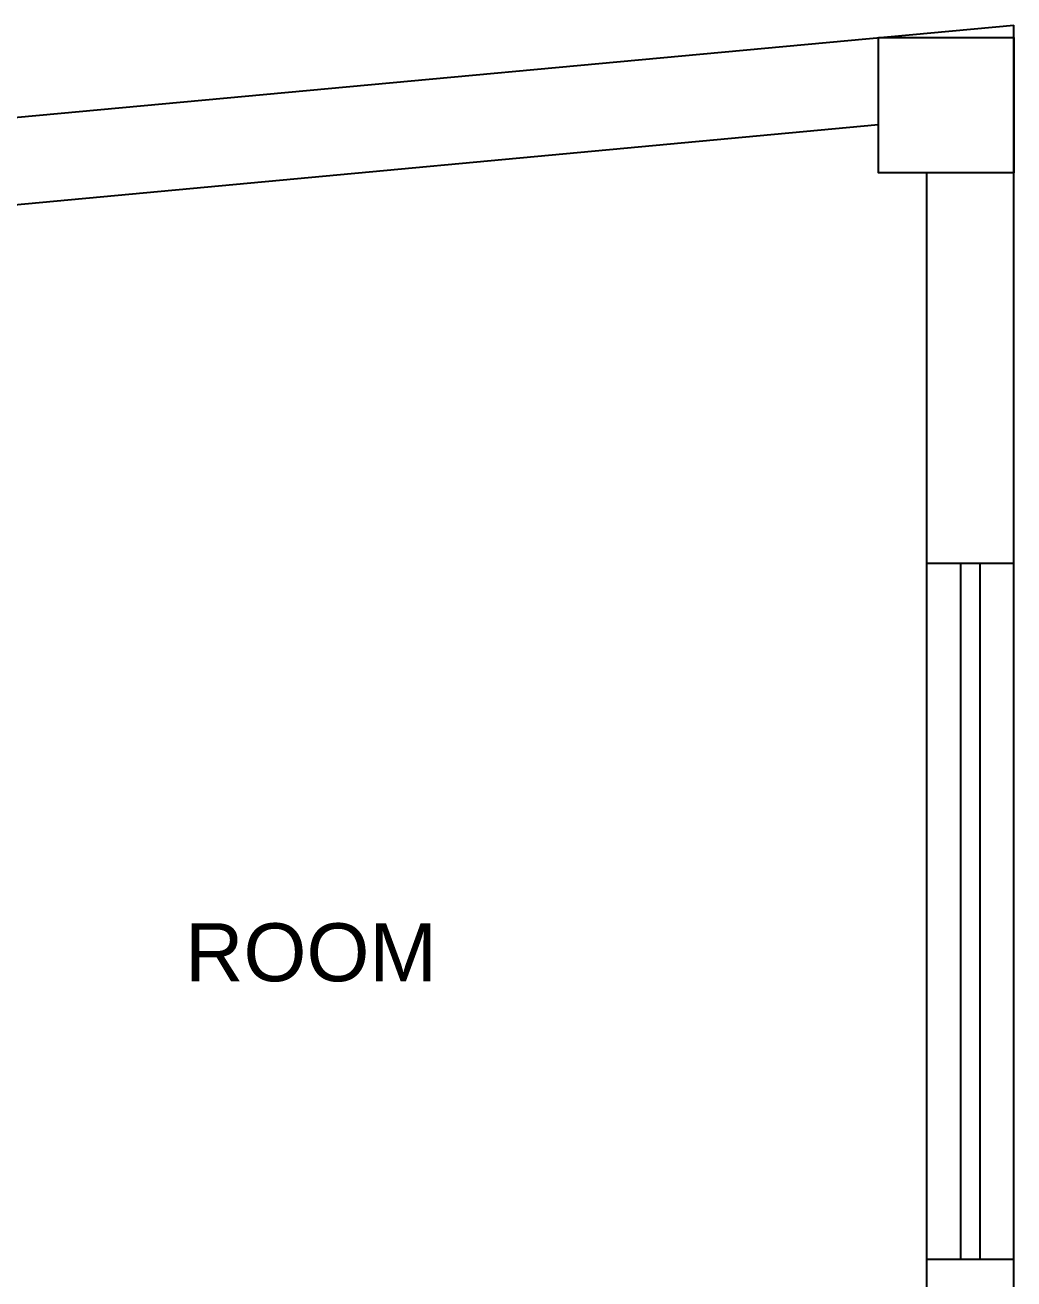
# Model space of a CAD drawing. Header units: inches. Extents: x -9985691 to 3643, y -3270716 to 4788.
# Drawn here: x -4985190.8 to -4985088.5, y -3264705.2 to -3264575.5 of the extents above; entities that cross this region are included whole.
import ezdxf

# ---------------------------------------------------------------- set-up
doc = ezdxf.new("R2010")
doc.units = ezdxf.units.IN
doc.header["$LTSCALE"] = 2
doc.header["$MEASUREMENT"] = 0
doc.layers.get('0').update_dxf_attribs({"linetype": 'CONTINUOUS'})
doc.layers.add('TEXT', color=181, linetype='CONTINUOUS', lineweight=25)
doc.styles.add('arial.', font='arial.ttf')

msp = doc.modelspace()

# ---------------------------------------------------------------- linework, layer by layer
at = {"ltscale": 0.5}
for p, q in [((-4985362.09, -3264600.8), (-4985088.51, -3264575.48)), ((-4985088.51, -3264743.55), (-4985088.51, -3264575.48)), ((-4985102.51, -3264585.81), (-4985195.14, -3264594.39)), ((-4985097.51, -3264743.55), (-4985097.51, -3264590.77)), ((-4985097.51, -3264631.16), (-4985088.51, -3264631.16)), ((-4985094.01, -3264703.16), (-4985094.01, -3264631.16)), ((-4985092.01, -3264703.16), (-4985092.01, -3264631.16)), ((-4985097.51, -3264703.16), (-4985088.51, -3264703.16))]:
    msp.add_line(p, q, dxfattribs=at)
msp.add_lwpolyline([(-4985102.51, -3264576.77), (-4985088.51, -3264576.77), (-4985088.51, -3264590.77), (-4985102.51, -3264590.77)], close=True, dxfattribs=at)

# ---------------------------------------------------------------- texts
at = {"layer": 'TEXT', "lineweight": -2, "insert": (-4985161.25, -3264671.46), "char_height": 6, "attachment_point": 5, "style": 'arial.'}
msp.add_mtext_dynamic_manual_height_columns('ROOM', width=45.7314, gutter_width=30, heights=[0], dxfattribs=at)

doc.saveas('drawing.dxf')
